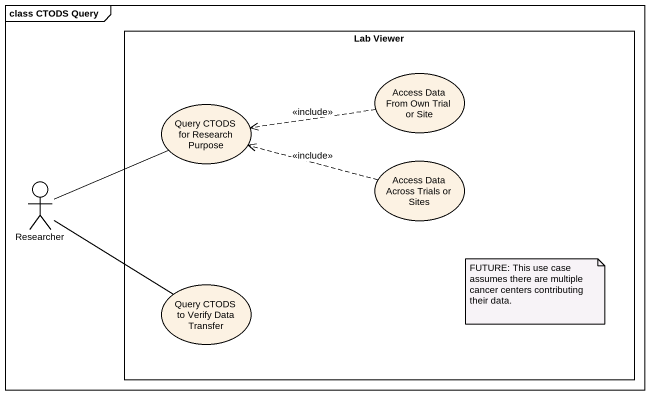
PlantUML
@startuml
mainframe class CTODS Query
rectangle "Lab Viewer" as Lab_Viewer {
  usecase "Access Data From Own Trial or Site" as Access_Data_From_Own_Trial
  usecase "Query CTODS for Research Purpose" as Query_CTODS_for_Research
  usecase "Access Data Across Trials or Sites" as Access_Data_Across_Trials
  usecase "Query CTODS to Verify Data Transfer" as Query_CTODS_to_Verify_Data
}
actor Researcher
Access_Data_From_Own_Trial .left.> Query_CTODS_for_Research : <<include>>
Access_Data_Across_Trials .left.> Query_CTODS_for_Research : <<include>>
Researcher -right- Query_CTODS_for_Research
Researcher -right- Query_CTODS_to_Verify_Data
note as N1
  FUTURE: This use case assumes there are multiple cancer centers contributing their data.
end note
@enduml
